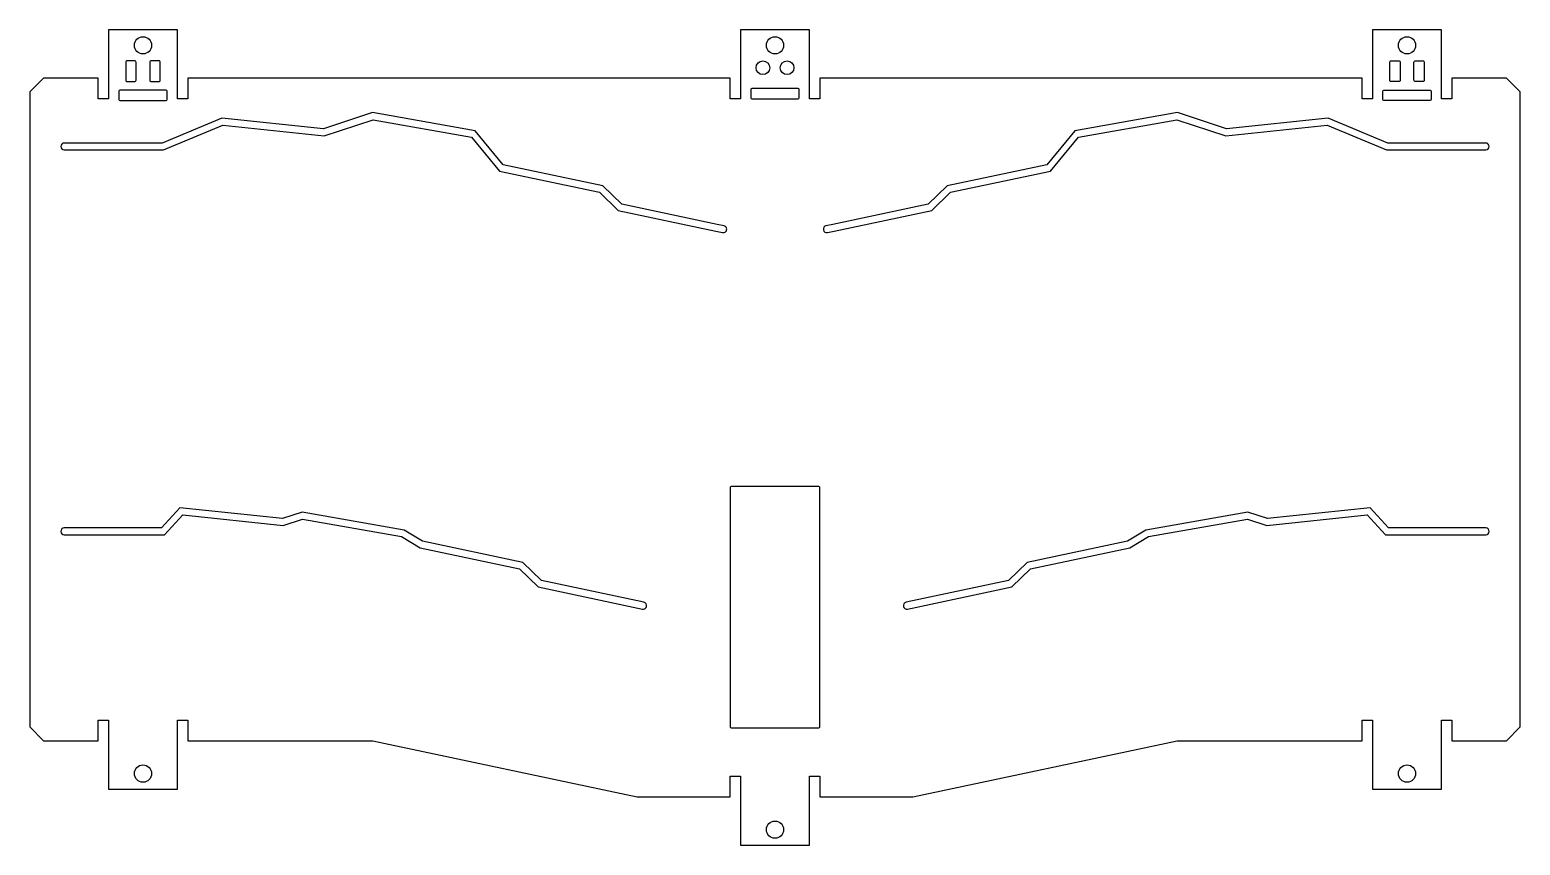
# Model space of a CAD drawing. Header units: millimetres. Extents: x -108 to 108, y -25 to 94.
import ezdxf

# ---------------------------------------------------------------- set-up
doc = ezdxf.new("R2010")
doc.units = ezdxf.units.MM
doc.layers.get('0').update_dxf_attribs({"linetype": 'CONTINUOUS'})

msp = doc.modelspace()

# ---------------------------------------------------------------- linework, layer by layer
msp.add_lwpolyline([(-20, -17.52), (-6.5, -17.52), (-6.5, -14.52), (-5, -14.52), (-5, -24.52), (5, -24.52), (5, -14.52), (6.5, -14.52), (6.5, -17.52), (20, -17.52), (58.29, -9.39), (85.1, -9.39), (85.1, -6.39), (86.6, -6.39), (86.6, -16.39), (96.6, -16.39), (96.6, -6.39), (98.1, -6.39), (98.1, -9.39), (106, -9.39), (108, -7.39), (108, 84.67), (106, 86.67), (98.1, 86.67), (98.1, 83.67), (96.6, 83.67), (96.6, 93.67), (86.6, 93.67), (86.6, 83.67), (85.1, 83.67), (85.1, 86.67), (6.5, 86.67), (6.5, 83.67), (5, 83.67), (5, 93.67), (-5, 93.67), (-5, 83.67), (-6.5, 83.67), (-6.5, 86.67), (-85.1, 86.67), (-85.1, 83.67), (-86.6, 83.67), (-86.6, 93.67), (-96.6, 93.67), (-96.6, 83.67), (-98.1, 83.67), (-98.1, 86.67), (-106, 86.67), (-108, 84.67), (-108, -7.39), (-106, -9.39), (-98.1, -9.39), (-98.1, -6.39), (-96.6, -6.39), (-96.6, -16.39), (-86.6, -16.39), (-86.6, -6.39), (-85.1, -6.39), (-85.1, -9.39), (-58.29, -9.39)], close=True)
for points in [[(-92.8, 89.17), (-93.9, 89.17, 0.414214), (-94.1, 88.97), (-94.1, 86.37, 0.414214), (-93.9, 86.17), (-92.8, 86.17, 0.414214), (-92.6, 86.37), (-92.6, 88.97, 0.414214)], [(-90.4, 86.17), (-89.3, 86.17, 0.414214), (-89.1, 86.37), (-89.1, 88.97, 0.414214), (-89.3, 89.17), (-90.4, 89.17, 0.414214), (-90.6, 88.97), (-90.6, 86.37, 0.414214)], [(90.4, 86.17), (89.3, 86.17, -0.414214), (89.1, 86.37), (89.1, 88.97, -0.414214), (89.3, 89.17), (90.4, 89.17, -0.414214), (90.6, 88.97), (90.6, 86.37, -0.414214)], [(93.9, 86.17), (92.8, 86.17, -0.414214), (92.6, 86.37), (92.6, 88.97, -0.414214), (92.8, 89.17), (93.9, 89.17, -0.414214), (94.1, 88.97), (94.1, 86.37, -0.414214)], [(-95.1, 84.72), (-95.1, 83.62, 0.414214), (-94.9, 83.42), (-88.3, 83.42, 0.414214), (-88.1, 83.62), (-88.1, 84.72, 0.414214), (-88.3, 84.92), (-94.9, 84.92, 0.414214)], [(3.5, 84.97, 0.414214), (3.3, 85.17), (-3.3, 85.17, 0.414214), (-3.5, 84.97), (-3.5, 83.87, 0.414214), (-3.3, 83.67), (3.3, 83.67, 0.414214), (3.5, 83.87)], [(95.1, 84.72), (95.1, 83.62, -0.414214), (94.9, 83.42), (88.3, 83.42, -0.414214), (88.1, 83.62), (88.1, 84.72, -0.414214), (88.3, 84.92), (94.9, 84.92, -0.414214)], [(-8.58, 64.49), (-7.6, 64.29, 1), (-7.39, 65.26), (-8.37, 65.47), (-22.22, 68.41), (-24.93, 71.04), (-39.38, 74.11), (-43.46, 79.04), (-58.34, 81.67), (-65.44, 79.33), (-80.18, 80.88), (-88.8, 77.26), (-103, 77.26, 1), (-103, 76.26), (-88.6, 76.26), (-80.03, 79.86), (-65.33, 78.31), (-58.26, 80.64), (-43.99, 78.12), (-39.93, 73.2), (-25.42, 70.12), (-22.71, 67.5)], [(8.37, 65.47), (7.39, 65.26, 1), (7.6, 64.29), (8.58, 64.49), (22.71, 67.5), (25.42, 70.12), (39.93, 73.2), (43.99, 78.12), (58.26, 80.64), (65.33, 78.31), (80.03, 79.86), (88.6, 76.26), (103, 76.26, 1), (103, 77.26), (88.8, 77.26), (80.18, 80.88), (65.44, 79.33), (58.34, 81.67), (43.46, 79.04), (39.38, 74.11), (24.93, 71.04), (22.22, 68.41)], [(-6.3, -7.52), (6.3, -7.52, 0.414214), (6.5, -7.32), (6.5, 27.28, 0.414214), (6.3, 27.48), (-6.3, 27.48, 0.414214), (-6.5, 27.28), (-6.5, -7.32, 0.414214)], [(-19, 10.68), (-33.82, 13.83), (-36.54, 16.46), (-51.07, 19.55), (-53.76, 21.15), (-68.55, 23.76), (-71.38, 22.84), (-86.24, 24.4), (-88.92, 21.46), (-103, 21.46, 1), (-103, 20.46), (-88.48, 20.46), (-85.84, 23.35), (-71.27, 21.82), (-68.47, 22.73), (-54.11, 20.2), (-51.44, 18.6), (-37.02, 15.54), (-34.31, 12.92), (-19.2, 9.7, 1)], [(19.2, 9.7), (34.31, 12.92), (37.02, 15.54), (51.44, 18.6), (54.11, 20.2), (68.47, 22.73), (71.27, 21.82), (85.84, 23.35), (88.48, 20.46), (103, 20.46, 1), (103, 21.46), (88.92, 21.46), (86.24, 24.4), (71.38, 22.84), (68.55, 23.76), (53.76, 21.15), (51.07, 19.55), (36.54, 16.46), (33.82, 13.83), (19, 10.68, 1)]]:
    msp.add_lwpolyline(points, format="xyb", close=True)
for centre, radius in [((-91.6, 91.42), 1.25), ((0, 91.42), 1.25), ((91.6, 91.42), 1.25), ((-1.75, 88.17), 1), ((1.75, 88.17), 1), ((-91.6, -14.14), 1.25), ((91.6, -14.14), 1.25), ((0, -22.27), 1.25)]:
    msp.add_circle(centre, radius)

doc.saveas('drawing.dxf')
